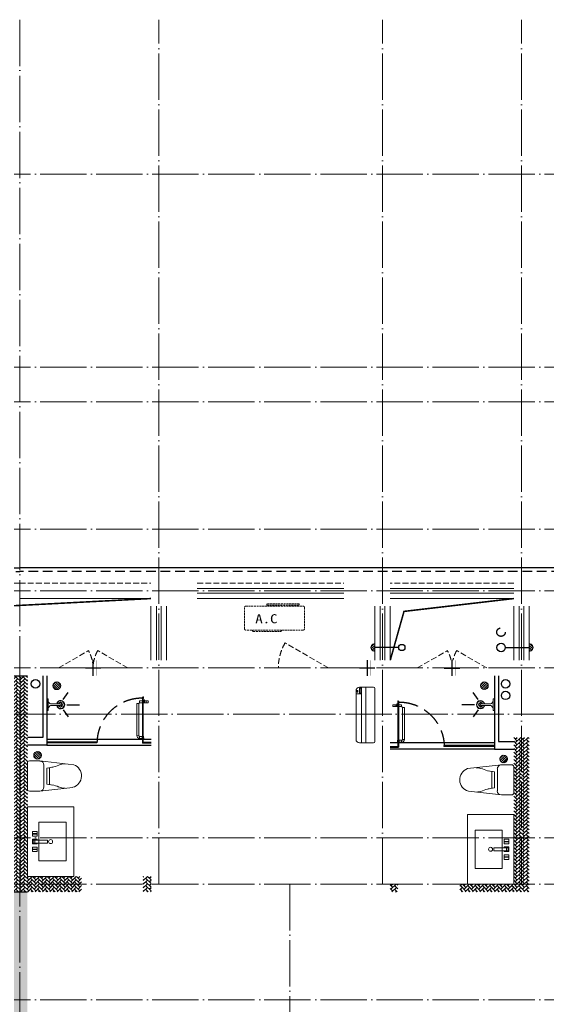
# Model space of a CAD drawing. Extents: x -518115 to 389031, y -231062 to 1628073.
# Drawn here: x 38317 to 45163, y 600166 to 612949 of the extents above; entities that cross this region are included whole.
import ezdxf

# ---------------------------------------------------------------- set-up
doc = ezdxf.new("R2010")
doc.units = 0
doc.header["$LTSCALE"] = 1000
doc.header["$MEASUREMENT"] = 0
for name, pattern in [('DASH', [0.35, 0.25, -0.1]), ('DOTE', [2.42, 2, -0.2, 0.02, -0.2]), ('HIDDEN', [0.375, 0.25, -0.125])]:
    doc.linetypes.add(name, pattern=pattern)
for name, color, linetype, lineweight in [('DOTE', 19, 'DOTE', 9), ('LVTRY', 1, 'Continuous', 13), ('WINDOW', 144, 'Continuous', 15), ('平面-栏杆', 135, 'Continuous', 15), ('平面-看线', 45, 'Continuous', 15), ('平面-空调室内机', 176, 'Continuous', 9), ('平面-空调预留孔', 173, 'Continuous', 15), ('空调', 76, 'Continuous', 13)]:
    doc.layers.add(name, color=color, linetype=linetype, lineweight=lineweight)
for name, color, linetype in [('IP-bath&kitchen-JOHNSON', 4, 'Continuous'), ('P-bath&kitchen-JOHNSON', 4, 'Continuous'), ('VPIPE-中水', 122, 'Continuous'), ('VPIPE-凝结', 150, 'Continuous'), ('VPIPE-废水', 31, 'Continuous'), ('VPIPE-雨水', 4, 'DASH'), ('保温', 6, 'Continuous'), ('机电标识类', 1, 'Continuous'), ('看线', 251, 'Continuous')]:
    doc.layers.add(name, color=color, linetype=linetype)
doc.styles.add('黑体', font='')
doc.styles.get('黑体').set_extended_font_data('SimHei')
pattern_1 = [(45, (0, 0), (0, 47.4157523), [100.584, -33.528]), (135, (23.708, 23.708), (3e-15, 47.4157523), [100.584, -33.528])]
pattern_2 = [(45, (-445516.58, -596748.81), (0, 47.4157523), [100.584, -33.528]), (135, (-445492.87, -596725.102), (3e-15, 47.4157523), [100.584, -33.528])]

# ---------------------------------------------------------------- blocks, each defined once
blk = doc.blocks.new('rrrrrrrrrrrra')
for p, q in [((-112, 459), (-112, 324)), ((253, 484), (-87, 484)), ((278, 324), (278, 459)), ((-112, 324), (-64, -103)), ((-59, 271), (224, 271)), ((278, 324), (228, -116)), ((-21, 232), (-34, 154)), ((191, 200), (-26, 200)), ((186, 232), (-21, 232)), ((186, 232), (199, 154))]:
    blk.add_line(p, q)
for centre, radius, start, end in [((-87, 459), 25, 90, 180), ((253, 459), 25, 0, 90), ((-59, 324), 53.3, 180, 270), ((224, 324), 53.3, 270, 0), ((-323, 210), 294, 333.5369, 351.4828), ((488, 210), 294, 188.5172, 206.4631), ((149, -3), 224, 158.5202, 180), ((16, -3), 224, 0, 21.4798), ((84, -64), 153, 195.0773, 340.1181)]:
    blk.add_arc(centre, radius, start, end)
blk = doc.blocks.new('A$C1E0F638F')
for points in [[(500, 435), (500, 85), (0, 85), (0, 435)], [(270, 30), (230, 30), (230, 195), (270, 195)], [(120, 0), (180, 0), (180, 60), (120, 60)], [(147, 55), (153, 55), (153, 5), (147, 5)], [(230, 30), (270, 30), (270, 10), (230, 10)], [(380, 0), (320, 0), (320, 60), (380, 60)], [(353, 55), (347, 55), (347, 5), (353, 5)]]:
    blk.add_lwpolyline(points, close=True)
blk.add_lwpolyline([(270, 60), (280, 60), (280, 0), (220, 0), (220, 60), (230, 60)])
blk.add_circle((250, 236), 26)
blk = doc.blocks.new('$lvtry$00000171')
for p, q in [((-74, 11), (-11, 74)), ((-70, -27), (27, 70)), ((-53, -53), (53, 53)), ((-27, -70), (70, 27)), ((11, -74), (74, -11))]:
    blk.add_line(p, q)
blk.add_circle((0, 0), 75)
blk.add_point((0, 0))
blk = doc.blocks.new('135')
blk.add_hatch(color=256).paths.add_polyline_path([(5, 2), (4, -1), (-5, 2), (-4, 5)])
for p, q in [((-6, 19), (-3, 19)), ((-3, 19), (-6, 19)), ((-6, 3), (5, -2)), ((-6, 3), (-5, 3)), ((-5, 11), (-5, 31)), ((5, 11), (-5, 11)), ((5, 10), (-5, 10)), ((-5, 3), (-4, 6)), ((-4, 6), (5, 2)), ((0, 0), (0, 39)), ((6, 19), (3, 19)), ((3, 19), (6, 19)), ((4, -1), (5, 2)), ((5, 11), (5, 32)), ((4, -1), (6, -2))]:
    blk.add_line(p, q)
for centre, radius, start, end in [((6, 16), 13.5, 151.0147, 204.8403), ((13, 4), 20.5, 163.0924, 182.0012), ((-6, 4), 1, 184.2275, 248.4661), ((-5, 22), 0.5, 335.7643, 151.0147), ((4, 18), 9.42, 155.7643, 171.9773), ((9, 15), 14.6, 166.278, 198.0953), ((14, 4), 19.5, 163.7443, 182.5269), ((-5, 3), 0.5, 181.9385, 247.2597), ((5, 22), 0.5, 29.8425, 204.574), ((-6, 17), 11.7, 10.475, 24.574), ((-6, 15), 12.4, 338.6449, 16.0476), ((29, 7), 24, 172.9439, 199.2318), ((-6, 16), 13.4, 334.9111, 29.8425), ((26, 6), 20.6, 169.1454, 199.9526), ((6, -1), 1.17, 247.4597, 19.9526), ((6, -1), 0.5, 247.4597, 19.2318)]:
    blk.add_arc(centre, radius, start, end)
blk.add_open_spline([(-5, 31), (-4, 31), (-2, 33), (1, 29), (3, 31), (5, 32)], degree=3, knots=[0, 0, 0, 0, 3.066329, 6.218313, 11.124135, 11.124135, 11.124135, 11.124135])
blk = doc.blocks.new('SDFAWERAWER')
at = {"layer": 'LVTRY', "color": 1}
for p, q in [((593941, -1242210), (593784, -1242595)), ((593965, -1242220), (593807, -1242604)), ((593941, -1242210), (593965, -1242220)), ((593988, -1242191), (593978, -1242214)), ((594007, -1242226), (593978, -1242214)), ((594017, -1242203), (593988, -1242191)), ((594016, -1242220), (594027, -1242193)), ((594016, -1242220), (594022, -1242223)), ((594026, -1242204), (594018, -1242222)), ((594018, -1242222), (594021, -1242220)), ((594025, -1242211), (594021, -1242220)), ((594023, -1242221), (594022, -1242223)), ((594022, -1242223), (594024, -1242222)), ((594023, -1242211), (594030, -1242194)), ((594024, -1242221), (594024, -1242222)), ((594025, -1242211), (594031, -1242197)), ((594027, -1242193), (594033, -1242195)), ((594028, -1242234), (594078, -1242255)), ((594030, -1242194), (594031, -1242197)), ((594032, -1242197), (594033, -1242195)), ((594033, -1242195), (594034, -1242197)), ((594034, -1242198), (594034, -1242197)), ((594047, -1242201), (594036, -1242229)), ((594036, -1242229), (594039, -1242230)), ((594037, -1242211), (594088, -1242232)), ((594039, -1242230), (594045, -1242214)), ((594039, -1242230), (594042, -1242228)), ((594042, -1242228), (594051, -1242205)), ((594050, -1242202), (594043, -1242218)), ((594047, -1242201), (594050, -1242202)), ((594050, -1242202), (594051, -1242205)), ((594057, -1242246), (594067, -1242223)), ((593784, -1242595), (593807, -1242604)), ((593803, -1242641), (593813, -1242618)), ((593803, -1242641), (593833, -1242653)), ((593813, -1242618), (593842, -1242630)), ((593842, -1242630), (593833, -1242653)), ((593834, -1242656), (593833, -1242653)), ((593845, -1242629), (593834, -1242656)), ((593848, -1242630), (593836, -1242657)), ((593845, -1242629), (593842, -1242630)), ((593848, -1242630), (593845, -1242629)), ((593847, -1242662), (593858, -1242634)), ((593850, -1242663), (593861, -1242635)), ((593852, -1242662), (593862, -1242637)), ((593858, -1242634), (593861, -1242635)), ((593861, -1242635), (593862, -1242637)), ((593836, -1242657), (593834, -1242656)), ((593847, -1242662), (593850, -1242663))]:
    blk.add_line(p, q, dxfattribs=at)
blk.add_lwpolyline([(593823, -1242717), (594046, -1242174), (594037, -1242170), (593814, -1242713)], close=True, dxfattribs=at)
blk.add_arc((594075, -1242240), 15.3, 281.7932, 33.7019, dxfattribs=at)
for centre, major_axis, start_param, end_param in [((593974, -1242224), (3.93, 9.6), 0, 1.570796), ((593817, -1242608), (13.5, 33.1), 1.570796, 3.141593), ((593817, -1242608), (3.93, 9.6), 1.570796, 3.141593)]:
    blk.add_ellipse(centre, major_axis=major_axis, ratio=1, start_param=start_param, end_param=end_param, dxfattribs=at)
at = {"layer": 'P-bath&kitchen-JOHNSON', "color": 8, "linetype": 'DASH'}
blk.add_arc((593810, -1242714), 586, 67.5369, 157.1325, dxfattribs=at)
at = {"layer": 'LVTRY', "color": 1, "xscale": -1, "rotation": 157.7329157530927}
blk.add_blockref('135', (594045, -1242162), dxfattribs=at)
blk = doc.blocks.new('A$C5DCB2F21')
at = {"layer": 'IP-bath&kitchen-JOHNSON', "color": 8}
for p, q in [((-68, -213), (-158, -275)), ((68, -213), (158, -275)), ((0, -261), (0, -425))]:
    blk.add_line(p, q, dxfattribs=at)
at = {"layer": 'IP-bath&kitchen-JOHNSON', "color": 250}
for centre, major_axis, ratio, start_param, end_param in [((0, -179), (-51, 0), 0.990052, -1.36297, 4.504563), ((0, -178), (-26.8, 0), 0.994812, -1.167677, 4.309269)]:
    blk.add_ellipse(centre, major_axis=major_axis, ratio=ratio, start_param=start_param, end_param=end_param, dxfattribs=at)
at = {"layer": 'LVTRY', "color": 1}
for p, q in [((74, 0), (-74, 0)), ((-10, -174), (-10, -49)), ((11, -174), (11, -49))]:
    blk.add_line(p, q, dxfattribs=at)
blk.add_lwpolyline([(74, 0), (74, -16), (-74, -16), (-74, 0)], dxfattribs=at)
for points in [[(-26, -31, -0.364142), (-38, -16, -0.020495)], [(-10, -49, 0.214893), (-26, -31, 7.649644)], [(11, -49, -0.21439), (26, -31, -7.649644)], [(26, -31, 0.364142), (38, -16, 0.020495)]]:
    blk.add_lwpolyline(points, format="xyb", dxfattribs=at)
blk.add_arc((0, -174), 10.5, 180, 0, dxfattribs=at)
for centre, major_axis, ratio, start_param, end_param in [((0, -181), (53.6, 0), 0.987577, 1.76809, 7.656688), ((-12, -165), (0, 1.43), 0.85, -1.570796, 4.712389), ((-12, -189), (0, 1.43), 0.85, 4.712389, 10.995574), ((12, -165), (0, 1.43), 0.85, 4.712389, 10.995574), ((12, -189), (0, 1.43), 0.85, 4.712389, 10.995574)]:
    blk.add_ellipse(centre, major_axis=major_axis, ratio=ratio, start_param=start_param, end_param=end_param, dxfattribs=at)
blk = doc.blocks.new('GDGDRGDGRD')
at = {"layer": 'IP-bath&kitchen-JOHNSON'}
for p, q in [((490533, 524228), (491883, 524228)), ((490533, 524193), (491183, 524193)), ((490533, 524183), (491183, 524183)), ((490533, 524148), (491883, 524148)), ((491183, 524183), (491183, 524193)), ((491883, 524183), (491783, 524183)), ((491783, 524173), (491783, 524183)), ((491883, 524173), (491783, 524173))]:
    blk.add_line(p, q, dxfattribs=at)
at = {"layer": 'IP-bath&kitchen-JOHNSON', "color": 8}
for points in [[(490533, 525048), (490533, 524148), (490283, 524148)], [(490483, 525048), (490483, 524248), (490283, 524248)]]:
    blk.add_lwpolyline(points, dxfattribs=at)
at = {"layer": 'LVTRY', "color": 1}
blk.add_lwpolyline([(490883, 522448), (490283, 522448), (490283, 523348), (490883, 523348)], close=True, dxfattribs=at)
at = {"layer": 'IP-bath&kitchen-JOHNSON'}
for name, p, rotation in [('A$C5DCB2F21', (490533, 524673), 90.008488524447), ('SDFAWERAWER', (-528536, 1449334), 22.25976934310711)]:
    blk.add_blockref(name, p, dxfattribs=dict(at, rotation=rotation))
at = {"layer": 'LVTRY', "xscale": -0.6666666667107826, "yscale": 0.6666666667107826}
for p in [(490663, 524918), (490413, 524018)]:
    blk.add_blockref('$lvtry$00000171', p, dxfattribs=at)
at = {"layer": 'LVTRY', "color": 1, "extrusion": (0, 0, -1), "xscale": -1, "zscale": -1, "rotation": 270}
blk.add_blockref('rrrrrrrrrrrra', (-490766, 523666), dxfattribs=at)
at = {"layer": 'LVTRY', "color": 1, "xscale": -1, "rotation": 270}
blk.add_blockref('A$C1E0F638F', (490347, 522649), dxfattribs=at)
blk = doc.blocks.new('GDFGDGRD')
at = {"layer": '保温', "linetype": 'ByBlock', "ltscale": 10}
h = blk.add_hatch(dxfattribs=at)
h.set_pattern_fill('AR-HBONE', color=251, scale=55)
h.set_pattern_definition(pattern_1)
h.paths.add_polyline_path([(439017, 370024), (439017, 372024), (439217, 372024), (439217, 370024)])
h = blk.add_hatch(dxfattribs=at)
h.set_pattern_fill('AR-HBONE', color=251, scale=55)
h.set_pattern_definition(pattern_1)
h.paths.add_polyline_path([(443916, 370024), (443916, 370224), (444016, 370224), (444016, 370024)])
h = blk.add_hatch(dxfattribs=at)
h.set_pattern_fill('AR-HBONE', color=251, scale=55)
h.set_pattern_definition(pattern_1)
h.paths.add_polyline_path([(439217, 370024), (439217, 370124), (439917, 370124), (439917, 370024)])
h = blk.add_hatch(dxfattribs=at)
h.set_pattern_fill('AR-HBONE', color=251, scale=55)
h.set_pattern_definition(pattern_1)
h.paths.add_polyline_path([(440717, 370024), (440717, 370124), (440817, 370124), (440817, 370024)])
blk = doc.blocks.new('A$C001338C2')
for p, q in [((0, 249), (0, 22)), ((845, 304), (55, 304)), ((109, 215), (109, 304)), ((900, 22), (900, 249)), ((22, 0), (878, 0))]:
    blk.add_line(p, q)
at = {"lineweight": 5}
for p, q in [((900, 215), (0, 215)), ((900, 143), (0, 143))]:
    blk.add_line(p, q, dxfattribs=at)
for points in [[(89, 226), (22, 226, -0.414214), (17, 232), (17, 243, -0.414214), (22, 249), (89, 249, -0.414214), (95, 243), (95, 232, -0.414214)], [(73, 275), (57, 275, -0.414214), (51, 281), (51, 283, -0.414214), (57, 289), (73, 289, -0.414214), (79, 283), (79, 281, -0.414214)]]:
    blk.add_lwpolyline(points, format="xyb", close=True)
for centre, radius, start, end in [((55, 249), 55, 90, 180), ((845, 249), 55, 360, 90), ((22, 22), 22, 180, 270), ((878, 22), 22, 270, 360)]:
    blk.add_arc(centre, radius, start, end)
blk = doc.blocks.new('dongkong')
blk.add_wipeout([(-603756, 210771), (-603756, 210571), (-603836, 210571), (-603836, 210771)])
at = {"layer": '机电标识类', "color": 250, "linetype": 'DASH', "ltscale": 400}
for p, q in [((-603896, 210671), (-603696, 210671)), ((-603796, 210771), (-603796, 210571))]:
    blk.add_line(p, q, dxfattribs=at)
at = {"layer": '空调', "color": 6, "linetype": 'DASH', "const_width": 2}
blk.add_lwpolyline([(-603756, 210771), (-603756, 210571), (-603836, 210571), (-603836, 210771)], close=True, dxfattribs=at)
blk = doc.blocks.new('DSGDFGF')
at = {"layer": 'IP-bath&kitchen-JOHNSON'}
for p, q in [((676542, 342985), (677892, 342985)), ((676542, 342950), (677192, 342950)), ((676542, 342940), (677192, 342940)), ((676542, 342905), (677892, 342905)), ((677192, 342940), (677192, 342950)), ((677892, 342940), (677792, 342940)), ((677792, 342930), (677792, 342940)), ((677892, 342930), (677792, 342930))]:
    blk.add_line(p, q, dxfattribs=at)
at = {"layer": 'IP-bath&kitchen-JOHNSON', "color": 8}
for points in [[(676542, 343855), (676542, 342905), (676292, 342905)], [(676492, 343855), (676492, 343005), (676292, 343005)]]:
    blk.add_lwpolyline(points, dxfattribs=at)
at = {"layer": 'LVTRY', "color": 1}
blk.add_lwpolyline([(676892, 341155), (676292, 341155), (676292, 342055), (676892, 342055)], close=True, dxfattribs=at)
at = {"layer": 'IP-bath&kitchen-JOHNSON'}
for name, p, rotation in [('A$C5DCB2F21', (676542, 343480), 90.00848852444699), ('SDFAWERAWER', (-342526, 1268091), 22.25976934310714)]:
    blk.add_blockref(name, p, dxfattribs=dict(at, rotation=rotation))
at = {"layer": 'LVTRY', "xscale": -0.6666666667107826, "yscale": 0.6666666667107826}
for p in [(676672, 343725), (676422, 342775)]:
    blk.add_blockref('$lvtry$00000171', p, dxfattribs=at)
at = {"layer": 'LVTRY', "color": 1, "extrusion": (0, 0, -1), "xscale": -1, "zscale": -1, "rotation": 270}
blk.add_blockref('rrrrrrrrrrrra', (-676776, 342423), dxfattribs=at)
at = {"layer": 'LVTRY', "color": 1, "xscale": -1, "rotation": 270}
blk.add_blockref('A$C1E0F638F', (676357, 341356), dxfattribs=at)
blk = doc.blocks.new('HFHFTHFD')
at = {"layer": 'DOTE', "linetype": 'DOTE', "ltscale": 0.3}
for p, q in [((445617, 612949), (445617, 593449)), ((447417, 601749), (447417, 612949)), ((450317, 601749), (450317, 612949)), ((452117, 601749), (452117, 612949)), ((472617, 610949), (418617, 610949)), ((472617, 608449), (418617, 608449)), ((472617, 607999), (418617, 607999)), ((472617, 606349), (418617, 606349)), ((472617, 605549), (418617, 605549)), ((472617, 604549), (418617, 604549)), ((418617, 603949), (472617, 603949)), ((472617, 602349), (418617, 602349)), ((472617, 601749), (418617, 601749)), ((449117, 601749), (449117, 593449)), ((472617, 600249), (418617, 600249))]:
    blk.add_line(p, q, dxfattribs=at)
blk = doc.blocks.new('A$C718F517F')
at = {"layer": '保温', "linetype": 'ByBlock', "ltscale": 10}
h = blk.add_hatch(dxfattribs=at)
h.set_pattern_fill('AR-HBONE', color=251, scale=55)
h.set_pattern_definition(pattern_2)
edge = h.paths.add_edge_path()
edge.add_line((200, 5100), (200, 7700))
edge.add_line((200, 7700), (0, 7700))
edge.add_line((0, 7700), (0, 5100))
edge.add_line((0, 5100), (200, 5100))
h = blk.add_hatch(dxfattribs=at)
h.set_pattern_fill('AR-HBONE', color=251, scale=55)
h.set_pattern_definition(pattern_2)
edge = h.paths.add_edge_path()
edge.add_line((900, 4900), (900, 5100))
edge.add_line((900, 5100), (-700, 5100))
edge.add_line((-700, 5100), (-700, 4900))
edge.add_line((-700, 4900), (900, 4900))
at = {"layer": '保温', "linetype": 'Continuous', "ltscale": 10}
h = blk.add_hatch(dxfattribs=at)
h.set_pattern_fill('HEX', color=251, scale=10, angle=90, style=0)
h.set_pattern_definition([(90, (-503782.47, -516048.461), (-16.49778, 1e-15), [9.525, -19.05]), (210, (-503782.47, -516048.461), (8.24889, -14.2874966), [9.525, -19.05]), (150, (-503782.47, -516038.936), (-8.24889, -14.2874966), [9.525, -19.05])])
h.paths.add_polyline_path([(0, 0), (200, 0), (200, 4900), (0, 4900)])
at = {"layer": '保温', "color": 251, "linetype": 'ByBlock', "ltscale": 10}
for p, q in [((0, 7700), (200, 7700)), ((0, 4900), (200, 4900)), ((0, 0), (200, 0))]:
    blk.add_line(p, q, dxfattribs=at)
blk = doc.blocks.new('gsergvr')
at = {"layer": '平面-空调预留孔', "linetype": 'DASH', "ltscale": 0.1}
for p, q in [((34075, 17176), (34075, 17166)), ((34085, 17156), (34438, 17156)), ((34448, 17166), (34448, 17176))]:
    blk.add_line(p, q, dxfattribs=at)
blk.add_lwpolyline([(34679, 17515), (34260, 17515), (34260, 17500), (34679, 17500)], close=True, dxfattribs=at)
blk.add_lwpolyline([(34729, 17176), (33989, 17176, -0.414214), (33969, 17196), (33969, 17466, -0.414214), (33989, 17486), (34729, 17486, -0.414214), (34749, 17466), (34749, 17196, -0.414214)], format="xyb", close=True, dxfattribs=at)
for centre, start, end in [((34085, 17166), 180, 270), ((34438, 17166), 270, 0)]:
    blk.add_arc(centre, 10, start, end, dxfattribs=at)
at = {"layer": '平面-空调预留孔', "color": 251, "linetype": 'DASH', "ltscale": 0.1, "true_color": 0x636466, "style": '黑体', "width": 1.2}
blk.add_text('A.C', height=117, dxfattribs=at).set_placement((34111, 17265))
blk = doc.blocks.new('rtyryrtyeeretee')
at = {"layer": '平面-空调预留孔'}
blk.add_blockref('gsergvr', (635673, 326706), dxfattribs=at)
blk = doc.blocks.new('A$C7A951E79')
at = {"layer": 'LVTRY'}
for p, q in [((-7, 49), (-49, 7)), ((0, 28), (-47, -18)), ((0, 0), (-35, -35)), ((0, -71), (0, 71)), ((0, -28), (-18, -47))]:
    blk.add_line(p, q, dxfattribs=at)
blk.add_arc((0, 0), 49.9, 89.9757, 269.9757, dxfattribs=at)
blk.add_point((0, 0), dxfattribs=at)
blk = doc.blocks.new('A$C42425DA4')
blk.add_blockref('A$C7A951E79', (25000, 0))
at = {"xscale": -1}
blk.add_blockref('A$C7A951E79', (27000, 0), dxfattribs=at)

msp = doc.modelspace()

# ---------------------------------------------------------------- linework, layer by layer
at = {"layer": 'VPIPE-中水', "linetype": 'Continuous'}
for centre in [(38521.7, 604343.8), (44611.4, 604343.8), (44611.4, 604193.8)]:
    msp.add_circle(centre, 55, dxfattribs=at)
at = {"layer": 'VPIPE-凝结', "ltscale": 0.1}
for p, q in [((43226.6, 604814.4), (42916.4, 604814.4)), ((44606.6, 604814.4), (44916.4, 604814.4))]:
    msp.add_line(p, q, dxfattribs=at)
at = {"layer": 'VPIPE-凝结'}
msp.add_circle((43266.6, 604814.4), 40, dxfattribs=at)
at = {"layer": 'VPIPE-废水'}
msp.add_circle((44551.6, 604813.8), 55, dxfattribs=at)
at = {"layer": 'VPIPE-雨水'}
msp.add_circle((44551.6, 605013.8), 55, dxfattribs=at)
at = {"layer": 'WINDOW', "color": 250, "linetype": 'DASH', "ltscale": 0.3}
for points in [[(42316.6, 604548.8), (41753.4, 604873.4, 0.1314846), (41666.6, 604548.8)], [(43466.7, 604548.8), (43856.4, 604773.7, -0.1316053), (43916.7, 604548.8)], [(44366.7, 604548.8), (43976.9, 604773.7, 0.1316053), (43916.7, 604548.8)]]:
    msp.add_lwpolyline(points, format="xyb", dxfattribs=at)
at = {"layer": '平面-栏杆'}
for points in [[(42516.6, 605578.8), (40616.6, 605579.1)], [(44716.6, 605578.9), (43116.6, 605579.1)], [(42516.6, 605518.8), (40616.6, 605519.1)], [(44716.6, 605518.9), (43116.6, 605519.1)], [(40086.9, 605348.8), (40086.6, 604648.8)], [(40146.9, 605348.8), (40146.6, 604648.8)], [(42986.6, 605348.8), (42986.3, 604648.8)], [(43046.6, 605348.8), (43046.3, 604648.8)], [(44786.6, 605348.8), (44786.3, 604648.8)], [(44846.6, 605348.8), (44846.3, 604648.8)]]:
    msp.add_lwpolyline(points, dxfattribs=at)
at = {"layer": '平面-看线', "linetype": 'DASH', "ltscale": 0.3}
for q in [(36616.6, 605648.8), (40016.6, 605648.8)]:
    msp.add_line((38316.6, 605649.1), q, dxfattribs=at)
at = {"layer": '平面-看线'}
for p, q in [((40016.6, 604648.8), (40016.9, 605348.8)), ((44716.3, 604648.8), (44716.6, 605348.8))]:
    msp.add_line(p, q, dxfattribs=at)
at = {"layer": '平面-看线', "linetype": 'DASH', "ltscale": 0.3}
for points in [[(40616.6, 605648.8), (42516.6, 605648.8)], [(44716.6, 605648.8), (43116.6, 605648.8)]]:
    msp.add_lwpolyline(points, dxfattribs=at)
at = {"layer": '平面-看线'}
for points in [[(40016.6, 605448.8), (38316.6, 605449.1)], [(40616.6, 605448.8), (42516.6, 605448.8)], [(44716.6, 605448.8), (43116.6, 605448.8)], [(40216.9, 605348.8), (40216.6, 604648.8)], [(43116.6, 605348.8), (43116.3, 604648.8)], [(44916.6, 605348.8), (44916.3, 604648.8)]]:
    msp.add_lwpolyline(points, dxfattribs=at)
at = {"layer": '看线', "color": 201, "linetype": 'HIDDEN', "ltscale": 0.5}
for points in [[(28266.6, 607748.8), (28266.6, 606598.8), (30366.6, 606598.8), (30366.6, 605798.8), (36766.6, 605798.8), (36766.6, 605798.8), (38316.6, 605798.8)], [(48366.6, 607748.8), (48366.6, 606598.8), (46266.6, 606598.8), (46266.6, 605798.8), (39866.6, 605798.8), (39866.6, 605798.8), (38316.6, 605798.8)]]:
    msp.add_lwpolyline(points, dxfattribs=at)
at = {"layer": '看线', "color": 201}
for points in [[(28316.6, 607748.8), (28316.6, 606648.8), (30416.6, 606648.8), (30416.6, 605848.8), (36816.6, 605848.8), (36816.6, 605848.8), (38316.6, 605848.8)], [(48316.6, 607748.8), (48316.6, 606648.8), (46216.6, 606648.8), (46216.6, 605848.8), (39816.6, 605848.8), (39816.6, 605848.8), (38316.6, 605848.8)]]:
    msp.add_lwpolyline(points, dxfattribs=at)

# ---------------------------------------------------------------- block references
for name, p in [('rtyryrtyeeretee', (-628415.5, 261157.8)), ('A$C42425DA4', (17916.4, 604814.4)), ('GDGDRGDGRD', (-451865.9, 79400.3))]:
    msp.add_blockref(name, p)
at = {"xscale": -1}
msp.add_blockref('GDFGDGRD', (483933.2, 231625.1), dxfattribs=at)
at = {"layer": '平面-空调预留孔', "xscale": -0.8000000000465648, "yscale": 0.8000000000465648, "zscale": 0.8000000000465646, "rotation": 89.99999976656984}
msp.add_blockref('A$C001338C2', (42916.6, 604299.1), dxfattribs=at)

# ---------------------------------------------------------------- next in the draw order: block references
at = {"layer": '平面-空调室内机', "ltscale": 0.3, "xscale": -1, "rotation": 180}
for p in [(643062.6, 815219.8), (647712.6, 815219.6)]:
    msp.add_blockref('dongkong', p, dxfattribs=at)

# ---------------------------------------------------------------- next in the draw order: linework, layer by layer
at = {"color": 6, "const_width": 20}
for points in [[(36616.6, 604648.8), (36836.5, 605282.3), (40016.6, 605448.8)], [(43116.3, 604648.8), (43294.5, 605282.2), (44716.6, 605448.8)]]:
    msp.add_lwpolyline(points, dxfattribs=at)
at = {"layer": 'WINDOW', "color": 250, "linetype": 'DASH', "ltscale": 0.3}
for points in [[(38816.7, 604548.8), (39206.4, 604773.7, -0.1316053), (39266.7, 604548.8)], [(39716.7, 604548.8), (39326.9, 604773.7, 0.1316053), (39266.7, 604548.8)]]:
    msp.add_lwpolyline(points, format="xyb", dxfattribs=at)

# ---------------------------------------------------------------- next in the draw order: block references
for name, p in [('HFHFTHFD', (-407300, 0)), ('A$C718F517F', (38216.6, 596748.8))]:
    msp.add_blockref(name, p)
at = {"xscale": -1}
msp.add_blockref('DSGDFGF', (721008.9, 260593.5), dxfattribs=at)

# ---------------------------------------------------------------- next in the draw order: block references
at = {"layer": '平面-空调室内机', "ltscale": 0.3}
msp.add_blockref('dongkong', (646612.8, 393878.1), dxfattribs=at)

# ---------------------------------------------------------------- next in the draw order: linework, layer by layer
at = {"layer": '平面-看线'}
msp.add_line((42916.3, 604648.8), (42916.6, 605348.8), dxfattribs=at)

doc.saveas('drawing.dxf')
